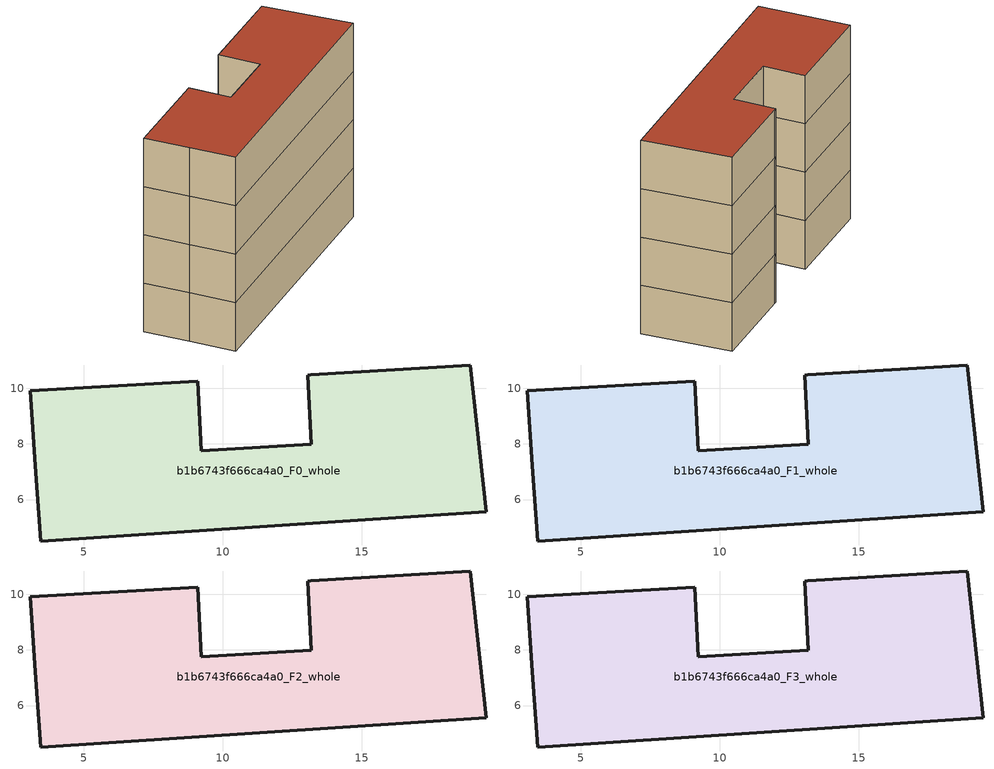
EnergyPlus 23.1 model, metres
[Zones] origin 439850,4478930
b1b6743f666ca4a0_F0_whole
 floor ground (EU_floor_Construction): 18.91,10.84 19.47,5.57 3.46,4.51 3.27,7.21 3.09,9.91 9.1,10.26 9.22,7.75 13.18,7.98 13.05,10.47 13.17,10.48 z0
 wall outside (EU_wall_Construction): 3.46,4.51 19.47,5.57 18.91,10.84 13.17,10.48 13.05,10.47 13.18,7.98 9.22,7.75 9.1,10.26 3.09,9.91 3.27,7.21 3.46,4.51 z0:3
b1b6743f666ca4a0_F1_whole
 floor to b1b6743f666ca4a0_F0_whole (EU_floor_Construction): 18.91,10.84 19.47,5.57 3.46,4.51 3.27,7.21 3.09,9.91 9.1,10.26 9.22,7.75 13.18,7.98 13.05,10.47 13.17,10.48 z3
 wall outside (EU_wall_Construction): 3.46,4.51 19.47,5.57 18.91,10.84 13.17,10.48 13.05,10.47 13.18,7.98 9.22,7.75 9.1,10.26 3.09,9.91 3.27,7.21 3.46,4.51 z3:6
b1b6743f666ca4a0_F2_whole
 floor to b1b6743f666ca4a0_F1_whole (EU_floor_Construction): 18.91,10.84 19.47,5.57 3.46,4.51 3.27,7.21 3.09,9.91 9.1,10.26 9.22,7.75 13.18,7.98 13.05,10.47 13.17,10.48 z6
 wall outside (EU_wall_Construction): 3.46,4.51 19.47,5.57 18.91,10.84 13.17,10.48 13.05,10.47 13.18,7.98 9.22,7.75 9.1,10.26 3.09,9.91 3.27,7.21 3.46,4.51 z6:9
b1b6743f666ca4a0_F3_whole
 floor to b1b6743f666ca4a0_F2_whole (EU_floor_Construction): 18.91,10.84 19.47,5.57 3.46,4.51 3.27,7.21 3.09,9.91 9.1,10.26 9.22,7.75 13.18,7.98 13.05,10.47 13.17,10.48 z9
 wall outside (EU_wall_Construction): 3.46,4.51 19.47,5.57 18.91,10.84 13.17,10.48 13.05,10.47 13.18,7.98 9.22,7.75 9.1,10.26 3.09,9.91 3.27,7.21 3.46,4.51 z9:12
 roof outside (EU_roof_Construction): 19.47,5.57 18.91,10.84 13.17,10.48 13.05,10.47 13.18,7.98 9.22,7.75 9.1,10.26 3.09,9.91 3.27,7.21 3.46,4.51 z12
[Building]
EU S2 Campaign: North Axis=0; Terrain=City; Solar Distribution=FullExterior
[Site:Location]
Madrid: Latitude=40.5; Longitude=-3.5; Time Zone=1; Elevation=609
[SizingPeriod:WeatherFileDays]
AnnualSizingPeriod: Begin Month=1; Begin Day of Month=1; End Month=12; End Day of Month=31; Day of Week for Start Day=Monday; Use Weather File Daylight Saving Period=No; Use Weather File Rain and Snow Indicators=No
[MATERIAL]
EU_InternalMass_Material: Roughness=MediumRough; Thickness=0.1; Conductivity=1; Density=1800; Specific Heat=900; Thermal Absorptance=0.9; Solar Absorptance=0.7; Visible Absorptance=0.7
[MATERIAL:NOMASS] Roughness=MediumRough; Thermal Absorptance=0.9; Solar Absorptance=0.7; Visible Absorptance=0.7
Name | Thermal Resistance
EU_wall_NoMass | 0.419739
EU_roof_NoMass | 0.352165
EU_floor_NoMass | 0.608284
[CONSTRUCTION]
EU_wall_Construction: EU_wall_NoMass
EU_roof_Construction: EU_roof_NoMass
EU_floor_Construction: EU_floor_NoMass
EU_InternalMass_Construction: EU_InternalMass_Material
[ZONE] Type=1; Multiplier=1; Ceiling Height=autocalculate; Floor Area=autocalculate; Part of Total Floor Area=Yes
Name | Volume
b1b6743f666ca4a0_F0_whole | 226.073
b1b6743f666ca4a0_F1_whole; b1b6743f666ca4a0_F2_whole; b1b6743f666ca4a0_F3_whole | 226.072
[INTERNALMASS] Construction=EU_InternalMass_Construction; Surface Area=75.3575
Name | Zone or ZoneList
b1b6743f666ca4a0_F0_whole_EU_InternalMass | b1b6743f666ca4a0_F0_whole
b1b6743f666ca4a0_F1_whole_EU_InternalMass | b1b6743f666ca4a0_F1_whole
b1b6743f666ca4a0_F2_whole_EU_InternalMass | b1b6743f666ca4a0_F2_whole
b1b6743f666ca4a0_F3_whole_EU_InternalMass | b1b6743f666ca4a0_F3_whole
[OTHEREQUIPMENT] Fuel Type=Electricity; Design Level Calculation Method=Watts/Area; Power per Zone Floor Area=1; Fraction Latent=0; Fraction Radiant=0; Fraction Lost=0; Carbon Dioxide Generation Rate=0; EndUse Subcategory=EU_Step8_InternalGains
Name | Zone or ZoneList or Space or SpaceList | Schedule
EU_Step8_InternalGain_b1b6743f666ca4a0_F0_whole_f000 | b1b6743f666ca4a0_F0_whole | EU_Step8_GainSchedule_b1b6743f666ca4a0_F0_whole_f000
EU_Step8_InternalGain_b1b6743f666ca4a0_F1_whole_f000 | b1b6743f666ca4a0_F1_whole | EU_Step8_GainSchedule_b1b6743f666ca4a0_F1_whole_f000
EU_Step8_InternalGain_b1b6743f666ca4a0_F2_whole_f000 | b1b6743f666ca4a0_F2_whole | EU_Step8_GainSchedule_b1b6743f666ca4a0_F2_whole_f000
EU_Step8_InternalGain_b1b6743f666ca4a0_F3_whole_f000 | b1b6743f666ca4a0_F3_whole | EU_Step8_GainSchedule_b1b6743f666ca4a0_F3_whole_f000
[ZONEVENTILATION:DESIGNFLOWRATE] Schedule=EU_AlwaysOn; Design Flow Rate Calculation Method=AirChanges/Hour; Air Changes per Hour=0.703302; Ventilation Type=Natural; Fan Pressure Rise=0; Fan Total Efficiency=1; Constant Term Coefficient=1; Temperature Term Coefficient=0; Velocity Term Coefficient=0; Velocity Squared Term Coefficient=0; Minimum Indoor Temperature=-100; Maximum Indoor Temperature=100; Delta Temperature=-100; Minimum Outdoor Temperature=-100; Maximum Outdoor Temperature=100; Maximum Wind Speed=40
Name | Zone or ZoneList or Space or SpaceList
EU_ConstantAir_b1b6743f666ca4a0_F0_whole | b1b6743f666ca4a0_F0_whole
EU_ConstantAir_b1b6743f666ca4a0_F1_whole | b1b6743f666ca4a0_F1_whole
EU_ConstantAir_b1b6743f666ca4a0_F2_whole | b1b6743f666ca4a0_F2_whole
EU_ConstantAir_b1b6743f666ca4a0_F3_whole | b1b6743f666ca4a0_F3_whole
[HVACTEMPLATE:THERMOSTAT] Constant Heating Setpoint=20; Constant Cooling Setpoint=50
EU_HeatOnly_b1b6743f666ca4a0_F0_whole; EU_HeatOnly_b1b6743f666ca4a0_F1_whole; EU_HeatOnly_b1b6743f666ca4a0_F2_whole; EU_HeatOnly_b1b6743f666ca4a0_F3_whole
[HVACTEMPLATE:ZONE:IDEALLOADSAIRSYSTEM] System Availability Schedule=EU_AlwaysOn; Maximum Heating Supply Air Temperature=50; Minimum Cooling Supply Air Temperature=13; Maximum Heating Supply Air Humidity Ratio=0.0156; Minimum Cooling Supply Air Humidity Ratio=0.0077; Heating Limit=NoLimit; Cooling Limit=NoLimit; Heating Availability Schedule=EU_AlwaysOn; Cooling Availability Schedule=EU_CoolingOff; Dehumidification Control Type=ConstantSensibleHeatRatio; Cooling Sensible Heat Ratio=0.7; Dehumidification Setpoint=60; Humidification Control Type=None; Humidification Setpoint=30; Outdoor Air Method=None; Outdoor Air Flow Rate per Person=0.00944; Outdoor Air Flow Rate per Zone Floor Area=0; Outdoor Air Flow Rate per Zone=0; Demand Controlled Ventilation Type=None; Outdoor Air Economizer Type=NoEconomizer; Heat Recovery Type=None; Sensible Heat Recovery Effectiveness=0.7; Latent Heat Recovery Effectiveness=0.65
Name | Template Thermostat
b1b6743f666ca4a0_F0_whole | EU_HeatOnly_b1b6743f666ca4a0_F0_whole
b1b6743f666ca4a0_F1_whole | EU_HeatOnly_b1b6743f666ca4a0_F1_whole
b1b6743f666ca4a0_F2_whole | EU_HeatOnly_b1b6743f666ca4a0_F2_whole
b1b6743f666ca4a0_F3_whole | EU_HeatOnly_b1b6743f666ca4a0_F3_whole
[SIZING:ZONE] Zone Cooling Design Supply Air Temperature Input Method=SupplyAirTemperature; Zone Cooling Design Supply Air Temperature=13; Zone Heating Design Supply Air Temperature Input Method=SupplyAirTemperature; Zone Heating Design Supply Air Temperature=50; Zone Cooling Design Supply Air Humidity Ratio=0.008; Zone Heating Design Supply Air Humidity Ratio=0.008; Cooling Design Air Flow Method=DesignDay; Cooling Design Air Flow Rate=0; Cooling Minimum Air Flow per Zone Floor Area=0.000762; Cooling Minimum Air Flow=0; Cooling Minimum Air Flow Fraction=0.2; Heating Design Air Flow Method=DesignDay; Heating Design Air Flow Rate=0; Heating Maximum Air Flow per Zone Floor Area=0.002032; Heating Maximum Air Flow=0.141576; Heating Maximum Air Flow Fraction=0.3; Account for Dedicated Outdoor Air System=No; Dedicated Outdoor Air System Control Strategy=NeutralSupplyAir; Dedicated Outdoor Air Low Setpoint Temperature for Design=autosize; Dedicated Outdoor Air High Setpoint Temperature for Design=autosize; Zone Load Sizing Method=Sensible Load Only No Latent Load; Zone Latent Cooling Design Supply Air Humidity Ratio Input Method=HumidityRatioDifference; Zone Cooling Design Supply Air Humidity Ratio Difference=0.005; Zone Latent Heating Design Supply Air Humidity Ratio Input Method=HumidityRatioDifference; Zone Humidification Design Supply Air Humidity Ratio Difference=0.005
b1b6743f666ca4a0_F0_whole; b1b6743f666ca4a0_F1_whole; b1b6743f666ca4a0_F2_whole; b1b6743f666ca4a0_F3_whole
[SCHEDULE:CONSTANT]
Name | Hourly Value
EU_AlwaysOn | 1
EU_CoolingOff | 0
[SCHEDULE:FILE] Column Number=1; Rows to Skip at Top=0; Number of Hours of Data=8760; Column Separator=Comma; Interpolate to Timestep=No; Minutes per Item=60; Adjust Schedule for Daylight Savings=Yes
Name | File
EU_Step8_GainSchedule_b1b6743f666ca4a0_F0_whole_f000 | C:\Users\o_iseri\Desktop\OpenUBEM\openubem\outputs\eu_evidence\EU-11\ES-MAD-BERRUGUETE\idfs\b1b6743f666ca4a0\b1b6743f666ca4a0_F0_whole_f000_gain.csv
EU_Step8_GainSchedule_b1b6743f666ca4a0_F1_whole_f000 | C:\Users\o_iseri\Desktop\OpenUBEM\openubem\outputs\eu_evidence\EU-11\ES-MAD-BERRUGUETE\idfs\b1b6743f666ca4a0\b1b6743f666ca4a0_F1_whole_f000_gain.csv
EU_Step8_GainSchedule_b1b6743f666ca4a0_F2_whole_f000 | C:\Users\o_iseri\Desktop\OpenUBEM\openubem\outputs\eu_evidence\EU-11\ES-MAD-BERRUGUETE\idfs\b1b6743f666ca4a0\b1b6743f666ca4a0_F2_whole_f000_gain.csv
EU_Step8_GainSchedule_b1b6743f666ca4a0_F3_whole_f000 | C:\Users\o_iseri\Desktop\OpenUBEM\openubem\outputs\eu_evidence\EU-11\ES-MAD-BERRUGUETE\idfs\b1b6743f666ca4a0\b1b6743f666ca4a0_F3_whole_f000_gain.csv
